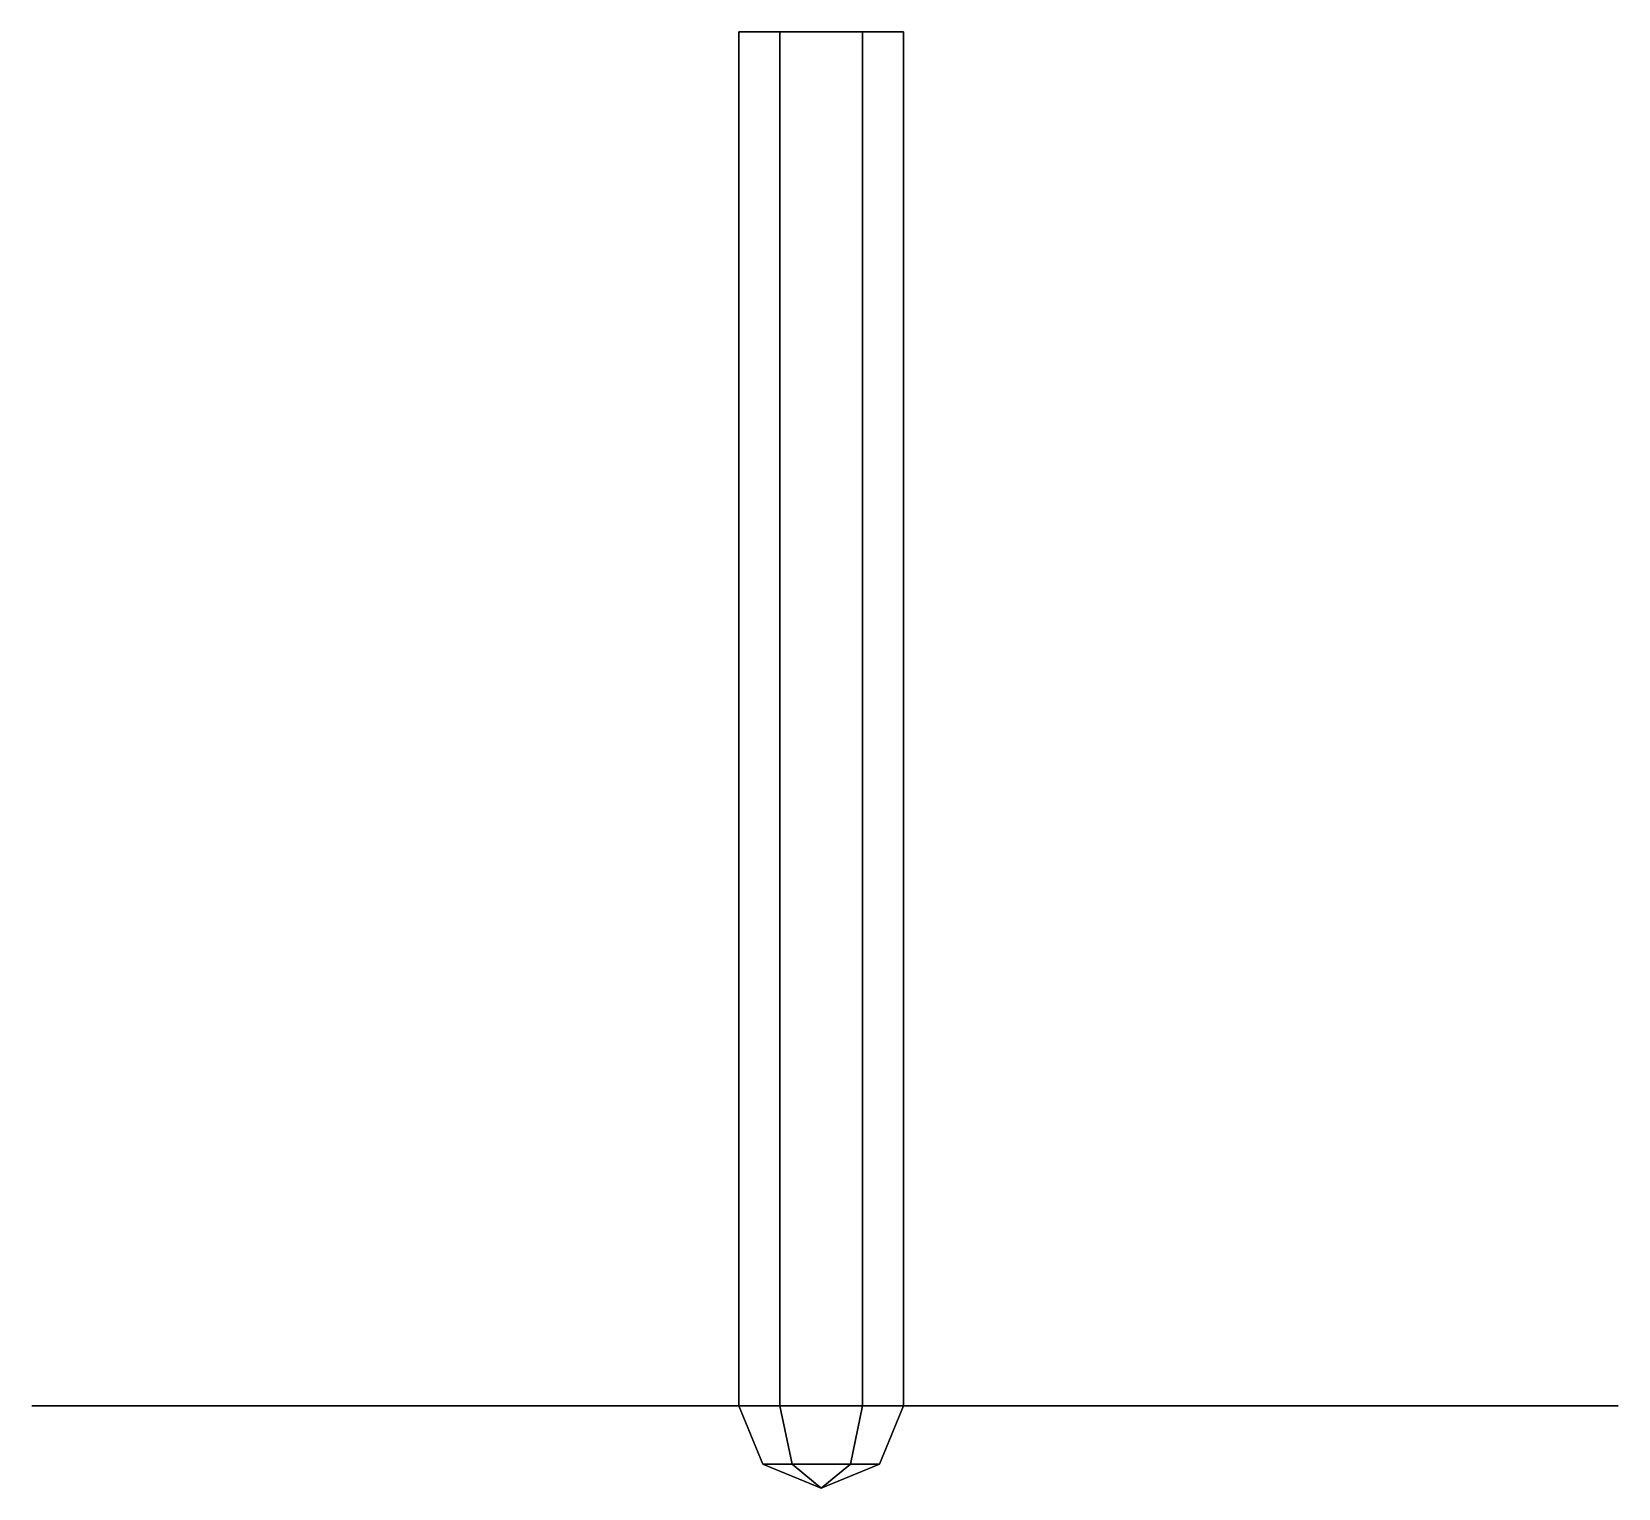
# Model space of a CAD drawing. Extents: x -0.287 to 0.29, y -3.91 to -3.38.
import ezdxf

# ---------------------------------------------------------------- set-up
doc = ezdxf.new("R2010")
doc.units = 0
doc.layers.add('PROPELLER', color=1, linetype='CONTINUOUS')

msp = doc.modelspace()

# ---------------------------------------------------------------- linework, layer by layer
at = {"layer": 'PROPELLER'}
for points in [[(-0.015, -3.38, 0.02598), (-0.03, -3.38), (-0.03, -3.88), (-0.015, -3.88, 0.02598)], [(-0.03, -3.38), (-0.015, -3.38, -0.02598), (-0.015, -3.88, -0.02598), (-0.03, -3.88)], [(0.015, -3.38, 0.02598), (-0.015, -3.38, 0.02598), (-0.015, -3.88, 0.02598), (0.015, -3.88, 0.02598)], [(-0.015, -3.38, -0.02598), (0.015, -3.38, -0.02598), (0.015, -3.88, -0.02598), (-0.015, -3.88, -0.02598)], [(0.03, -3.38), (0.015, -3.38, 0.02598), (0.015, -3.88, 0.02598), (0.03, -3.88)], [(0.015, -3.38, -0.02598), (0.03, -3.38), (0.03, -3.88), (0.015, -3.88, -0.02598)], [(-0.28722, -3.88, 0.15749), (-0.22294, -3.88, 0.20615), (-0.22454, -3.88, 0.00892), (-0.28321, -3.88, 0.09053)], [(-0.22294, -3.88, 0.20615), (-0.14598, -3.88, 0.19285), (-0.0883, -3.88, 0.05294), (-0.22454, -3.88, 0.00892)], [(-0.14598, -3.88, 0.19285), (-0.05134, -3.88, 0.10892), (0.00866, -3.88, 0.005), (-0.0883, -3.88, 0.05294)], [(-0.06706, -3.88, -0.29615), (-0.09402, -3.88, -0.22285), (-0.0017, -3.88, -0.10294), (0.10454, -3.88, -0.19892)], [(-0.09402, -3.88, -0.22285), (-0.06866, -3.88, -0.09892), (-0.00866, -3.88, 0.005), (-0.0017, -3.88, -0.10294)], [(0.00722, -3.88, -0.32749), (-0.06706, -3.88, -0.29615), (0.10454, -3.88, -0.19892), (0.06321, -3.88, -0.29053)], [(-0.02121, -3.90121), (-0.03, -3.88), (-0.015, -3.88, -0.02598), (-0.01061, -3.90121, -0.01837)], [(-0.01061, -3.90121, 0.01837), (-0.015, -3.88, 0.02598), (-0.03, -3.88), (-0.02121, -3.90121)], [(-0.01061, -3.90121, -0.01837), (-0.015, -3.88, -0.02598), (0.015, -3.88, -0.02598), (0.01061, -3.90121, -0.01837)], [(0.01061, -3.90121, 0.01837), (0.015, -3.88, 0.02598), (-0.015, -3.88, 0.02598), (-0.01061, -3.90121, 0.01837)], [(0.24, -3.88, 0.03), (0.12, -3.88, -0.01), (0, -3.88, -0.01), (0.09, -3.88, 0.05)], [(0.01061, -3.90121, -0.01837), (0.015, -3.88, -0.02598), (0.03, -3.88), (0.02121, -3.90121)], [(0.02121, -3.90121), (0.03, -3.88), (0.015, -3.88, 0.02598), (0.01061, -3.90121, 0.01837)], [(0.29, -3.88, 0.09), (0.24, -3.88, 0.03), (0.09, -3.88, 0.05), (0.12, -3.88, 0.19)], [(0.28, -3.88, 0.17), (0.29, -3.88, 0.09), (0.12, -3.88, 0.19), (0.22, -3.88, 0.2)], [(0, -3.91), (-0.02121, -3.90121), (-0.01061, -3.90121, -0.01837), (0, -3.91)], [(0, -3.91), (-0.01061, -3.90121, 0.01837), (-0.02121, -3.90121), (0, -3.91)], [(0, -3.91), (-0.01061, -3.90121, -0.01837), (0.01061, -3.90121, -0.01837), (0, -3.91)], [(0, -3.91), (0.01061, -3.90121, 0.01837), (-0.01061, -3.90121, 0.01837), (0, -3.91)], [(0, -3.91), (0.01061, -3.90121, -0.01837), (0.02121, -3.90121), (0, -3.91)], [(0, -3.91), (0.02121, -3.90121), (0.01061, -3.90121, 0.01837), (0, -3.91)]]:
    msp.add_3dface(points, dxfattribs=at)

doc.saveas('drawing.dxf')
